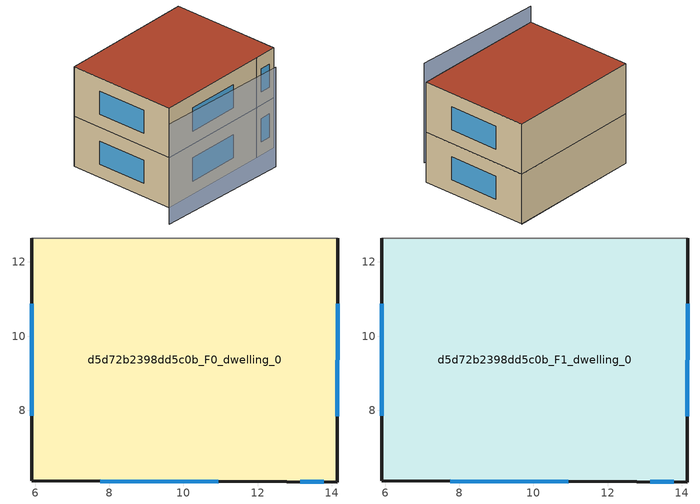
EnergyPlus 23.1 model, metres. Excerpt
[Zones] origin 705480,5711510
d5d72b2398dd5c0b_F0_dwelling_0
 floor ground (EU_floor_Construction): 14.17,12.65 14.15,6.06 12.79,6.07 5.9,6.1 5.9,12.63 z0
 wall outside (EU_wall_Construction): 5.9,12.63 5.9,6.1 12.79,6.07 14.15,6.06 14.17,12.65 z0:3
 wall adiabatic (EU_wall_Construction): 14.17,12.65 5.9,12.63 z0:3
 window (EU_Window_Construction): 5.9,10.88 5.9,7.85 / 14.15,7.83 14.16,10.88 / 13.15,6.06 13.78,6.06 / 7.75,6.09 10.94,6.07 z0.81:2.19
d5d72b2398dd5c0b_F1_dwelling_0
 floor to d5d72b2398dd5c0b_F0_dwelling_0 (EU_floor_Construction): 14.17,12.65 14.15,6.06 12.79,6.07 5.9,6.1 5.9,12.63 z3
 wall outside (EU_wall_Construction): 5.9,12.63 5.9,6.1 12.79,6.07 14.15,6.06 14.17,12.65 z3:6
 wall adiabatic (EU_wall_Construction): 14.17,12.65 5.9,12.63 z3:6
 window (EU_Window_Construction): 5.9,10.88 5.9,7.85 / 14.15,7.83 14.16,10.88 / 13.15,6.06 13.78,6.06 / 7.75,6.09 10.94,6.07 z3.81:5.19
 roof outside (EU_roof_Construction): 14.15,6.06 14.17,12.65 5.9,12.63 5.9,6.1 12.79,6.07 z6
shading: 4.65,5 12.73,4.7 / 14.17,12.65 5.9,12.63 z0:6
[Building]
EU S2 Campaign: North Axis=0; Terrain=City; Solar Distribution=FullExterior
[Site:Location]
London: Latitude=51.5; Longitude=-0.5; Time Zone=0; Elevation=25
[SizingPeriod:WeatherFileDays]
AnnualSizingPeriod: Begin Month=1; Begin Day of Month=1; End Month=12; End Day of Month=31; Day of Week for Start Day=Monday; Use Weather File Daylight Saving Period=No; Use Weather File Rain and Snow Indicators=No
[MATERIAL]
EU_InternalMass_Material: Roughness=MediumRough; Thickness=0.1; Conductivity=1; Density=1800; Specific Heat=900; Thermal Absorptance=0.9; Solar Absorptance=0.7; Visible Absorptance=0.7
[MATERIAL:NOMASS] Roughness=MediumRough; Thermal Absorptance=0.9; Solar Absorptance=0.7; Visible Absorptance=0.7
Name | Thermal Resistance
EU_wall_NoMass | 0.735294
EU_roof_NoMass | 0.520833
EU_floor_NoMass | 1.81159
[WINDOWMATERIAL:SIMPLEGLAZINGSYSTEM]
EU_Window_SimpleGlazing: UFactor=3.92; Solar Heat Gain Coefficient=0.85; Visible Transmittance=0.85
[CONSTRUCTION]
EU_wall_Construction: EU_wall_NoMass
EU_roof_Construction: EU_roof_NoMass
EU_floor_Construction: EU_floor_NoMass
EU_Window_Construction: EU_Window_SimpleGlazing
EU_InternalMass_Construction: EU_InternalMass_Material
[ZONE] Type=1; Multiplier=1; Ceiling Height=autocalculate; Floor Area=autocalculate; Part of Total Floor Area=Yes
Name | Volume
d5d72b2398dd5c0b_F0_dwelling_0 | 162.576
d5d72b2398dd5c0b_F1_dwelling_0 | 162.575
[INTERNALMASS] Construction=EU_InternalMass_Construction; Surface Area=54.1916
Name | Zone or ZoneList
d5d72b2398dd5c0b_F0_dwelling_0_EU_InternalMass | d5d72b2398dd5c0b_F0_dwelling_0
d5d72b2398dd5c0b_F1_dwelling_0_EU_InternalMass | d5d72b2398dd5c0b_F1_dwelling_0
[OTHEREQUIPMENT] Fuel Type=Electricity; Design Level Calculation Method=Watts/Area; Power per Zone Floor Area=1; Fraction Latent=0; Fraction Radiant=0; Fraction Lost=0; Carbon Dioxide Generation Rate=0; EndUse Subcategory=EU_Step8_InternalGains
Name | Zone or ZoneList or Space or SpaceList | Schedule
EU_Step8_InternalGain_d5d72b2398dd5c0b_F0_dwelling_0_f000 | d5d72b2398dd5c0b_F0_dwelling_0 | EU_Step8_GainSchedule_d5d72b2398dd5c0b_F0_dwelling_0_f000
EU_Step8_InternalGain_d5d72b2398dd5c0b_F1_dwelling_0_f000 | d5d72b2398dd5c0b_F1_dwelling_0 | EU_Step8_GainSchedule_d5d72b2398dd5c0b_F1_dwelling_0_f000
[ZONEVENTILATION:DESIGNFLOWRATE] Schedule=EU_AlwaysOn; Design Flow Rate Calculation Method=AirChanges/Hour; Air Changes per Hour=0.48; Ventilation Type=Natural; Fan Pressure Rise=0; Fan Total Efficiency=1; Constant Term Coefficient=1; Temperature Term Coefficient=0; Velocity Term Coefficient=0; Velocity Squared Term Coefficient=0; Minimum Indoor Temperature=-100; Maximum Indoor Temperature=100; Delta Temperature=-100; Minimum Outdoor Temperature=-100; Maximum Outdoor Temperature=100; Maximum Wind Speed=40
Name | Zone or ZoneList or Space or SpaceList
EU_ConstantAir_d5d72b2398dd5c0b_F0_dwelling_0 | d5d72b2398dd5c0b_F0_dwelling_0
EU_ConstantAir_d5d72b2398dd5c0b_F1_dwelling_0 | d5d72b2398dd5c0b_F1_dwelling_0
[HVACTEMPLATE:THERMOSTAT] Constant Heating Setpoint=20; Constant Cooling Setpoint=50
EU_HeatOnly_d5d72b2398dd5c0b_F0_dwelling_0; EU_HeatOnly_d5d72b2398dd5c0b_F1_dwelling_0
[HVACTEMPLATE:ZONE:IDEALLOADSAIRSYSTEM] System Availability Schedule=EU_AlwaysOn; Maximum Heating Supply Air Temperature=50; Minimum Cooling Supply Air Temperature=13; Maximum Heating Supply Air Humidity Ratio=0.0156; Minimum Cooling Supply Air Humidity Ratio=0.0077; Heating Limit=NoLimit; Cooling Limit=NoLimit; Heating Availability Schedule=EU_AlwaysOn; Cooling Availability Schedule=EU_CoolingOff; Dehumidification Control Type=ConstantSensibleHeatRatio; Cooling Sensible Heat Ratio=0.7; Dehumidification Setpoint=60; Humidification Control Type=None; Humidification Setpoint=30; Outdoor Air Method=None; Outdoor Air Flow Rate per Person=0.00944; Outdoor Air Flow Rate per Zone Floor Area=0; Outdoor Air Flow Rate per Zone=0; Demand Controlled Ventilation Type=None; Outdoor Air Economizer Type=NoEconomizer; Heat Recovery Type=None; Sensible Heat Recovery Effectiveness=0.7; Latent Heat Recovery Effectiveness=0.65
Name | Template Thermostat
d5d72b2398dd5c0b_F0_dwelling_0 | EU_HeatOnly_d5d72b2398dd5c0b_F0_dwelling_0
d5d72b2398dd5c0b_F1_dwelling_0 | EU_HeatOnly_d5d72b2398dd5c0b_F1_dwelling_0
[SIZING:ZONE] Zone Cooling Design Supply Air Temperature Input Method=SupplyAirTemperature; Zone Cooling Design Supply Air Temperature=13; Zone Heating Design Supply Air Temperature Input Method=SupplyAirTemperature; Zone Heating Design Supply Air Temperature=50; Zone Cooling Design Supply Air Humidity Ratio=0.008; Zone Heating Design Supply Air Humidity Ratio=0.008; Cooling Design Air Flow Method=DesignDay; Cooling Design Air Flow Rate=0; Cooling Minimum Air Flow per Zone Floor Area=0.000762; Cooling Minimum Air Flow=0; Cooling Minimum Air Flow Fraction=0.2; Heating Design Air Flow Method=DesignDay; Heating Design Air Flow Rate=0; Heating Maximum Air Flow per Zone Floor Area=0.002032; Heating Maximum Air Flow=0.141576; Heating Maximum Air Flow Fraction=0.3; Account for Dedicated Outdoor Air System=No; Dedicated Outdoor Air System Control Strategy=NeutralSupplyAir; Dedicated Outdoor Air Low Setpoint Temperature for Design=autosize; Dedicated Outdoor Air High Setpoint Temperature for Design=autosize; Zone Load Sizing Method=Sensible Load Only No Latent Load; Zone Latent Cooling Design Supply Air Humidity Ratio Input Method=HumidityRatioDifference; Zone Cooling Design Supply Air Humidity Ratio Difference=0.005; Zone Latent Heating Design Supply Air Humidity Ratio Input Method=HumidityRatioDifference; Zone Humidification Design Supply Air Humidity Ratio Difference=0.005
d5d72b2398dd5c0b_F0_dwelling_0; d5d72b2398dd5c0b_F1_dwelling_0
[SCHEDULE:CONSTANT]
Name | Hourly Value
EU_AlwaysOn | 1
EU_CoolingOff | 0
[SCHEDULE:FILE] Column Number=1; Rows to Skip at Top=0; Number of Hours of Data=8760; Column Separator=Comma; Interpolate to Timestep=No; Minutes per Item=60; Adjust Schedule for Daylight Savings=Yes
Name | File
EU_Step8_GainSchedule_d5d72b2398dd5c0b_F0_dwelling_0_f000 | ../../schedules/d5d72b2398dd5c0b/d5d72b2398dd5c0b_F0_dwelling_0_f000_gain.csv
EU_Step8_GainSchedule_d5d72b2398dd5c0b_F1_dwelling_0_f000 | ../../schedules/d5d72b2398dd5c0b/d5d72b2398dd5c0b_F1_dwelling_0_f000_gain.csv
